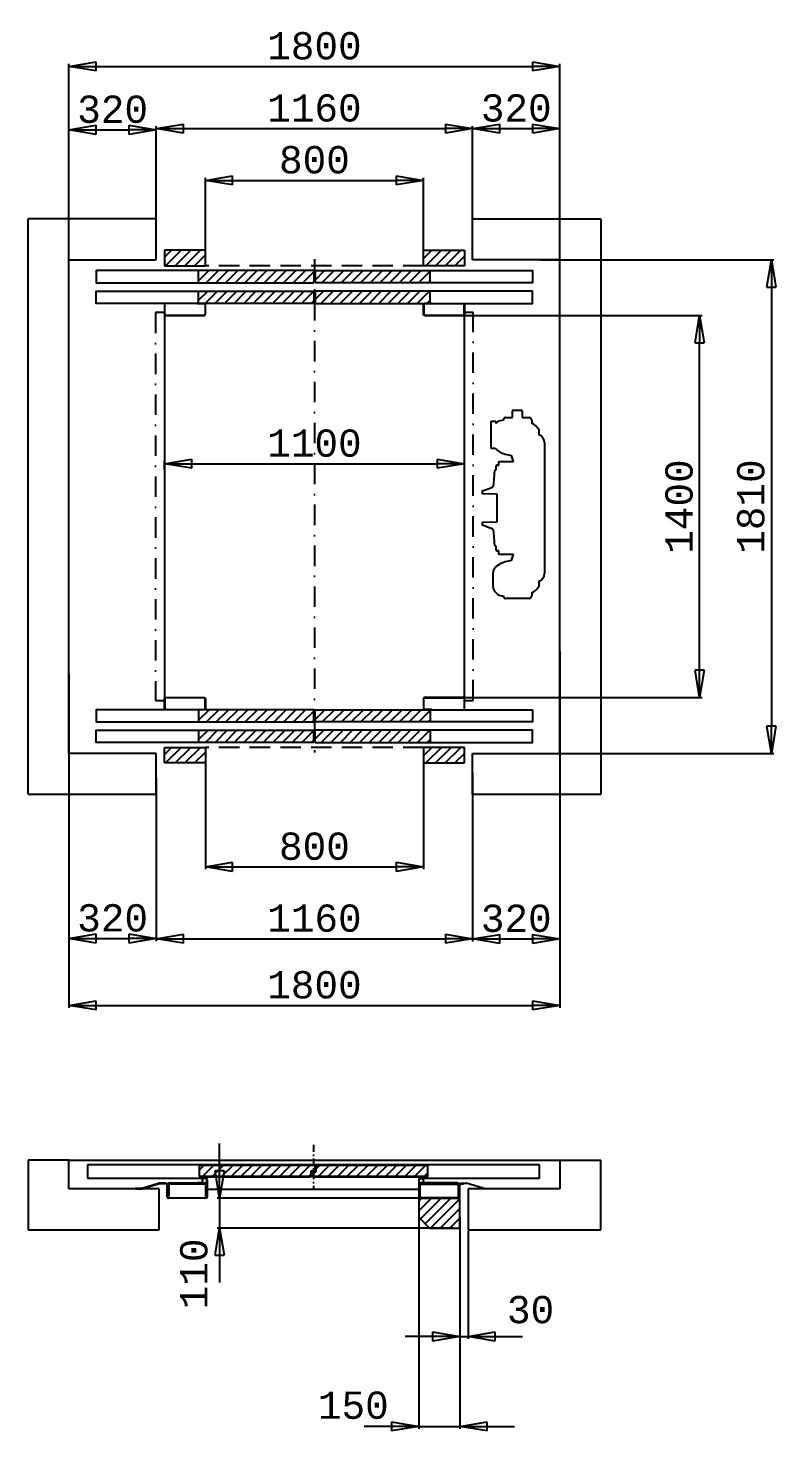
# Model space of a CAD drawing. Extents: x 29716 to 54257, y -8238 to 9896.
# Drawn here: x 46594 to 49336, y 4750 to 9894 of the extents above; entities that cross this region are included whole.
import ezdxf

# ---------------------------------------------------------------- set-up
doc = ezdxf.new("R2010")
doc.units = 0
doc.header["$LTSCALE"] = 50
doc.header["$MEASUREMENT"] = 0
doc.linetypes.add('DASHDOT', pattern=[1, 0.5, -0.25, 0, -0.25])
doc.linetypes.add('DASHED', pattern=[0.75, 0.5, -0.25])
doc.layers.get('0').update_dxf_attribs({"linetype": 'CONTINUOUS'})
doc.layers.get('Defpoints').update_dxf_attribs({"linetype": 'CONTINUOUS'})
for name, color, linetype in [('CONT_35', 250, 'CONTINUOUS'), ('CONT_70', 5, 'CONTINUOUS'), ('DASH_35', 30, 'DASHED'), ('DASHD_35', 40, 'DASHDOT'), ('DIM', 7, 'CONTINUOUS'), ('HATCH_35', 6, 'CONTINUOUS')]:
    doc.layers.add(name, color=color, linetype=linetype)
doc.styles.get("Standard").update_dxf_attribs({"font": 'monotxt'})
doc.dimstyles.get("Standard").update_dxf_attribs({"dimscale": 50, "dimtxt": 2, "dimasz": 2, "dimexe": 0.18, "dimexo": 0, "dimgap": 0.5, "dimtad": 1, "dimdec": 0, "dimrnd": 1, "dimzin": 0, "dimdsep": 46, "dimtxsty": 'Standard', "dimblk": 'CLOSED', "dimcen": 0.09, "dimadec": 0, "dimazin": 0, "dimtfac": 1, "dimtdec": 0, "dimtmove": 2, "dimatfit": 0, "dimldrblk": 'CLOSED', "dimfxl": 1, "dimtolj": 1, "dimtzin": 0, "dimarcsym": 0})
pattern_1 = [(45, (37669.61, -62242.62), (-17.6776695, 17.6776695), [])]
pattern_2 = [(45, (37669.61, -62252.62), (-17.6776695, 17.6776695), [])]

# ---------------------------------------------------------------- blocks, each defined once
blk = doc.blocks.new('_Closed')
at = {"color": 0, "linetype": 'Continuous', "lineweight": -2}
for p, q in [((-1, 0.167), (0, 0)), ((-1, 0.167), (-1, -0.167)), ((0, 0), (-1, -0.167)), ((0, 0), (-1, 0))]:
    blk.add_line(p, q, dxfattribs=at)
blk = doc.blocks.new('*D60')
at = {"layer": 'Defpoints', "color": 0, "transparency": 16777216}
for p in [(48044.2, 9335.9), (47244.2, 9058.9), (48044.2, 9057.6)]:
    blk.add_point(p, dxfattribs=at)
at = {"layer": 'DIM', "color": 0, "lineweight": -2, "transparency": 16777216}
for p, q in [((47244.2, 9058.9), (47244.2, 9344.9)), ((47344.2, 9335.9), (47944.2, 9335.9)), ((48044.2, 9057.6), (48044.2, 9344.9))]:
    blk.add_line(p, q, dxfattribs=at)
at = {"layer": 'DIM', "color": 0, "lineweight": -2, "transparency": 16777216, "xscale": 100, "yscale": 100, "zscale": 100, "rotation": 180}
blk.add_blockref('_Closed', (47244.2, 9335.9), dxfattribs=at)
at = {"layer": 'DIM', "color": 0, "lineweight": -2, "transparency": 16777216, "xscale": 100, "yscale": 100, "zscale": 100}
blk.add_blockref('_Closed', (48044.2, 9335.9), dxfattribs=at)
at = {"layer": 'DIM', "color": 0, "transparency": 16777216, "insert": (47644.2, 9410.9), "char_height": 100, "attachment_point": 5}
blk.add_mtext('\\A1;800', dxfattribs=at)
blk = doc.blocks.new('*D61')
at = {"layer": 'Defpoints', "color": 0, "transparency": 16777216}
for p in [(47244.2, 7221.9), (48044.2, 7221.9), (48044.2, 6818.6)]:
    blk.add_point(p, dxfattribs=at)
at = {"layer": 'DIM', "color": 0, "lineweight": -2, "transparency": 16777216}
for p, q in [((47244.2, 7221.9), (47244.2, 6809.6)), ((48044.2, 7221.9), (48044.2, 6809.6)), ((47344.2, 6818.6), (47944.2, 6818.6))]:
    blk.add_line(p, q, dxfattribs=at)
at = {"layer": 'DIM', "color": 0, "lineweight": -2, "transparency": 16777216, "xscale": 100, "yscale": 100, "zscale": 100, "rotation": 180}
blk.add_blockref('_Closed', (47244.2, 6818.6), dxfattribs=at)
at = {"layer": 'DIM', "color": 0, "lineweight": -2, "transparency": 16777216, "xscale": 100, "yscale": 100, "zscale": 100}
blk.add_blockref('_Closed', (48044.2, 6818.6), dxfattribs=at)
at = {"layer": 'DIM', "color": 0, "transparency": 16777216, "insert": (47644.2, 6893.6), "char_height": 100, "attachment_point": 5}
blk.add_mtext('\\A1;800', dxfattribs=at)
blk = doc.blocks.new('*D62')
at = {"layer": 'Defpoints', "color": 0, "transparency": 16777216}
for p in [(48026.9, 5552), (48177.2, 5534.4), (48177.2, 4766.7)]:
    blk.add_point(p, dxfattribs=at)
at = {"layer": 'DIM', "color": 0, "lineweight": -2, "transparency": 16777216}
for p, q in [((48026.9, 5552), (48026.9, 4757.7)), ((48177.2, 5534.4), (48177.2, 4757.7)), ((47926.9, 4766.7), (47826.9, 4766.7)), ((48026.9, 4766.7), (48177.2, 4766.7)), ((48277.2, 4766.7), (48377.2, 4766.7))]:
    blk.add_line(p, q, dxfattribs=at)
at = {"layer": 'DIM', "color": 0, "lineweight": -2, "transparency": 16777216, "xscale": 100, "yscale": 100, "zscale": 100}
blk.add_blockref('_Closed', (48026.9, 4766.7), dxfattribs=at)
at = {"layer": 'DIM', "color": 0, "lineweight": -2, "transparency": 16777216, "xscale": 100, "yscale": 100, "zscale": 100, "rotation": 180}
blk.add_blockref('_Closed', (48177.2, 4766.7), dxfattribs=at)
at = {"layer": 'DIM', "color": 0, "transparency": 16777216, "insert": (47786.8, 4843.7), "char_height": 100, "attachment_point": 5}
blk.add_mtext('\\A1;150', dxfattribs=at)
blk = doc.blocks.new('*D63')
at = {"layer": 'Defpoints', "color": 0, "transparency": 16777216}
for p in [(48544.2, 9753.8), (48544.2, 8730), (46744.2, 8632.7)]:
    blk.add_point(p, dxfattribs=at)
at = {"layer": 'DIM', "color": 0, "lineweight": -2, "transparency": 16777216}
for p, q in [((46744.2, 8632.7), (46744.2, 9762.8)), ((46844.2, 9753.8), (48444.2, 9753.8)), ((48544.2, 8730), (48544.2, 9762.8))]:
    blk.add_line(p, q, dxfattribs=at)
at = {"layer": 'DIM', "color": 0, "lineweight": -2, "transparency": 16777216, "xscale": 100, "yscale": 100, "zscale": 100, "rotation": 180}
blk.add_blockref('_Closed', (46744.2, 9753.8), dxfattribs=at)
at = {"layer": 'DIM', "color": 0, "lineweight": -2, "transparency": 16777216, "xscale": 100, "yscale": 100, "zscale": 100}
blk.add_blockref('_Closed', (48544.2, 9753.8), dxfattribs=at)
at = {"layer": 'DIM', "color": 0, "transparency": 16777216, "insert": (47644.2, 9828.8), "char_height": 100, "attachment_point": 5}
blk.add_mtext('\\A1;1800', dxfattribs=at)
blk = doc.blocks.new('*D64')
at = {"layer": 'Defpoints', "color": 0, "transparency": 16777216}
for p in [(48224.2, 9525.9), (47064.2, 9120.5), (48224.2, 9115.3)]:
    blk.add_point(p, dxfattribs=at)
at = {"layer": 'DIM', "color": 0, "lineweight": -2, "transparency": 16777216}
for p, q in [((47064.2, 9120.5), (47064.2, 9534.9)), ((47164.2, 9525.9), (48124.2, 9525.9)), ((48224.2, 9115.3), (48224.2, 9534.9))]:
    blk.add_line(p, q, dxfattribs=at)
at = {"layer": 'DIM', "color": 0, "lineweight": -2, "transparency": 16777216, "xscale": 100, "yscale": 100, "zscale": 100, "rotation": 180}
blk.add_blockref('_Closed', (47064.2, 9525.9), dxfattribs=at)
at = {"layer": 'DIM', "color": 0, "lineweight": -2, "transparency": 16777216, "xscale": 100, "yscale": 100, "zscale": 100}
blk.add_blockref('_Closed', (48224.2, 9525.9), dxfattribs=at)
at = {"layer": 'DIM', "color": 0, "transparency": 16777216, "insert": (47644.2, 9600.9), "char_height": 100, "attachment_point": 5}
blk.add_mtext('\\A1;1160', dxfattribs=at)
blk = doc.blocks.new('*D71')
at = {"layer": 'Defpoints', "color": 0, "transparency": 16777216}
for p in [(48102.1, 5603.7), (47296.5, 5494.2), (48152.3, 5494.2)]:
    blk.add_point(p, dxfattribs=at)
at = {"layer": 'DIM', "color": 0, "lineweight": -2, "transparency": 16777216}
for p, q in [((47296.5, 5703.7), (47296.5, 5803.7)), ((48102.1, 5603.7), (47287.5, 5603.7)), ((47296.5, 5603.7), (47296.5, 5494.2)), ((48152.3, 5494.2), (47287.5, 5494.2)), ((47296.5, 5394.2), (47296.5, 5294.2))]:
    blk.add_line(p, q, dxfattribs=at)
at = {"layer": 'DIM', "color": 0, "lineweight": -2, "transparency": 16777216, "xscale": 100, "yscale": 100, "zscale": 100}
for p, rotation in [((47296.5, 5603.7), 270), ((47296.5, 5494.2), 90)]:
    blk.add_blockref('_Closed', p, dxfattribs=dict(at, rotation=rotation))
at = {"layer": 'DIM', "color": 0, "transparency": 16777216, "insert": (47202.6, 5325.8), "char_height": 100, "attachment_point": 5, "rotation": 90}
blk.add_mtext('\\A1;110', dxfattribs=at)
blk = doc.blocks.new('*D65')
at = {"layer": 'Defpoints', "color": 0, "transparency": 16777216}
for p in [(48544.2, 7607.9), (46744.2, 7526.2), (48544.2, 6310.5)]:
    blk.add_point(p, dxfattribs=at)
at = {"layer": 'DIM', "color": 0, "lineweight": -2, "transparency": 16777216}
for p, q in [((48544.2, 7607.9), (48544.2, 6301.5)), ((46744.2, 7526.2), (46744.2, 6301.5)), ((46844.2, 6310.5), (48444.2, 6310.5))]:
    blk.add_line(p, q, dxfattribs=at)
at = {"layer": 'DIM', "color": 0, "lineweight": -2, "transparency": 16777216, "xscale": 100, "yscale": 100, "zscale": 100, "rotation": 180}
blk.add_blockref('_Closed', (46744.2, 6310.5), dxfattribs=at)
at = {"layer": 'DIM', "color": 0, "lineweight": -2, "transparency": 16777216, "xscale": 100, "yscale": 100, "zscale": 100}
blk.add_blockref('_Closed', (48544.2, 6310.5), dxfattribs=at)
at = {"layer": 'DIM', "color": 0, "transparency": 16777216, "insert": (47644.2, 6385.5), "char_height": 100, "attachment_point": 5}
blk.add_mtext('\\A1;1800', dxfattribs=at)
blk = doc.blocks.new('*D66')
at = {"layer": 'Defpoints', "color": 0, "transparency": 16777216}
for p in [(48224.2, 7162.9), (47064.2, 7111.1), (48224.2, 6554.8)]:
    blk.add_point(p, dxfattribs=at)
at = {"layer": 'DIM', "color": 0, "lineweight": -2, "transparency": 16777216}
for p, q in [((48224.2, 7162.9), (48224.2, 6545.8)), ((47064.2, 7111.1), (47064.2, 6545.8)), ((47164.2, 6554.8), (48124.2, 6554.8))]:
    blk.add_line(p, q, dxfattribs=at)
at = {"layer": 'DIM', "color": 0, "lineweight": -2, "transparency": 16777216, "xscale": 100, "yscale": 100, "zscale": 100, "rotation": 180}
blk.add_blockref('_Closed', (47064.2, 6554.8), dxfattribs=at)
at = {"layer": 'DIM', "color": 0, "lineweight": -2, "transparency": 16777216, "xscale": 100, "yscale": 100, "zscale": 100}
blk.add_blockref('_Closed', (48224.2, 6554.8), dxfattribs=at)
at = {"layer": 'DIM', "color": 0, "transparency": 16777216, "insert": (47644.2, 6629.8), "char_height": 100, "attachment_point": 5}
blk.add_mtext('\\A1;1160', dxfattribs=at)
blk = doc.blocks.new('*D67')
at = {"layer": 'Defpoints', "color": 0, "transparency": 16777216}
for p in [(48194.2, 8296.7), (48194.2, 8294.1), (47094.2, 8274.7)]:
    blk.add_point(p, dxfattribs=at)
at = {"layer": 'DIM', "color": 0, "lineweight": -2, "transparency": 16777216}
for p, q in [((47094.2, 8274.7), (47094.2, 8305.7)), ((47194.2, 8296.7), (48094.2, 8296.7)), ((48194.2, 8294.1), (48194.2, 8305.7))]:
    blk.add_line(p, q, dxfattribs=at)
at = {"layer": 'DIM', "color": 0, "lineweight": -2, "transparency": 16777216, "xscale": 100, "yscale": 100, "zscale": 100, "rotation": 180}
blk.add_blockref('_Closed', (47094.2, 8296.7), dxfattribs=at)
at = {"layer": 'DIM', "color": 0, "lineweight": -2, "transparency": 16777216, "xscale": 100, "yscale": 100, "zscale": 100}
blk.add_blockref('_Closed', (48194.2, 8296.7), dxfattribs=at)
at = {"layer": 'DIM', "color": 0, "transparency": 16777216, "insert": (47644.2, 8371.7), "char_height": 100, "attachment_point": 5}
blk.add_mtext('\\A1;1100', dxfattribs=at)
blk = doc.blocks.new('*D68')
at = {"layer": 'Defpoints', "color": 0, "transparency": 16777216}
for p in [(47064.2, 9521.1), (47064.2, 9138.6), (46744.2, 8978.7)]:
    blk.add_point(p, dxfattribs=at)
at = {"layer": 'DIM', "color": 0, "lineweight": -2, "transparency": 16777216}
for p, q in [((46744.2, 8978.7), (46744.2, 9530.1)), ((46844.2, 9521.1), (46964.2, 9521.1)), ((47064.2, 9138.6), (47064.2, 9530.1))]:
    blk.add_line(p, q, dxfattribs=at)
at = {"layer": 'DIM', "color": 0, "lineweight": -2, "transparency": 16777216, "xscale": 100, "yscale": 100, "zscale": 100, "rotation": 180}
blk.add_blockref('_Closed', (46744.2, 9521.1), dxfattribs=at)
at = {"layer": 'DIM', "color": 0, "lineweight": -2, "transparency": 16777216, "xscale": 100, "yscale": 100, "zscale": 100}
blk.add_blockref('_Closed', (47064.2, 9521.1), dxfattribs=at)
at = {"layer": 'DIM', "color": 0, "transparency": 16777216, "insert": (46904.2, 9596.1), "char_height": 100, "attachment_point": 5}
blk.add_mtext('\\A1;320', dxfattribs=at)
blk = doc.blocks.new('*D69')
at = {"layer": 'Defpoints', "color": 0, "transparency": 16777216}
for p in [(46744.2, 7357.9), (47064.2, 7144.8), (47064.2, 6555.8)]:
    blk.add_point(p, dxfattribs=at)
at = {"layer": 'DIM', "color": 0, "lineweight": -2, "transparency": 16777216}
for p, q in [((46744.2, 7357.9), (46744.2, 6546.8)), ((47064.2, 7144.8), (47064.2, 6546.8)), ((46844.2, 6555.8), (46964.2, 6555.8))]:
    blk.add_line(p, q, dxfattribs=at)
at = {"layer": 'DIM', "color": 0, "lineweight": -2, "transparency": 16777216, "xscale": 100, "yscale": 100, "zscale": 100, "rotation": 180}
blk.add_blockref('_Closed', (46744.2, 6555.8), dxfattribs=at)
at = {"layer": 'DIM', "color": 0, "lineweight": -2, "transparency": 16777216, "xscale": 100, "yscale": 100, "zscale": 100}
blk.add_blockref('_Closed', (47064.2, 6555.8), dxfattribs=at)
at = {"layer": 'DIM', "color": 0, "transparency": 16777216, "insert": (46904.2, 6630.8), "char_height": 100, "attachment_point": 5}
blk.add_mtext('\\A1;320', dxfattribs=at)
blk = doc.blocks.new('*D70')
at = {"layer": 'Defpoints', "color": 0, "transparency": 16777216}
for p in [(48177.2, 5534.8), (48207.4, 5482), (48207.4, 5096.4)]:
    blk.add_point(p, dxfattribs=at)
at = {"layer": 'DIM', "color": 0, "lineweight": -2, "transparency": 16777216}
for p, q in [((48177.2, 5534.8), (48177.2, 5087.4)), ((48207.4, 5482), (48207.4, 5087.4)), ((48077.2, 5096.4), (47977.2, 5096.4)), ((48177.2, 5096.4), (48207.4, 5096.4)), ((48307.4, 5096.4), (48407.4, 5096.4))]:
    blk.add_line(p, q, dxfattribs=at)
at = {"layer": 'DIM', "color": 0, "lineweight": -2, "transparency": 16777216, "xscale": 100, "yscale": 100, "zscale": 100}
blk.add_blockref('_Closed', (48177.2, 5096.4), dxfattribs=at)
at = {"layer": 'DIM', "color": 0, "lineweight": -2, "transparency": 16777216, "xscale": 100, "yscale": 100, "zscale": 100, "rotation": 180}
blk.add_blockref('_Closed', (48207.4, 5096.4), dxfattribs=at)
at = {"layer": 'DIM', "color": 0, "transparency": 16777216, "insert": (48436.7, 5194.3), "char_height": 100, "attachment_point": 5}
blk.add_mtext('\\A1;30', dxfattribs=at)
blk = doc.blocks.new('*D56')
at = {"layer": 'Defpoints', "color": 0, "transparency": 16777216}
for p in [(48470.8, 9044.8), (48487.7, 7234.8), (49319.8, 7234.8)]:
    blk.add_point(p, dxfattribs=at)
at = {"layer": 'DIM', "color": 0, "lineweight": -2, "transparency": 16777216}
for p, q in [((48470.8, 9044.8), (49328.8, 9044.8)), ((49319.8, 8944.8), (49319.8, 7334.8)), ((48487.7, 7234.8), (49328.8, 7234.8))]:
    blk.add_line(p, q, dxfattribs=at)
at = {"layer": 'DIM', "color": 0, "lineweight": -2, "transparency": 16777216, "xscale": 100, "yscale": 100, "zscale": 100}
for p, rotation in [((49319.8, 9044.8), 90), ((49319.8, 7234.8), 270)]:
    blk.add_blockref('_Closed', p, dxfattribs=dict(at, rotation=rotation))
at = {"layer": 'DIM', "color": 0, "transparency": 16777216, "insert": (49244.8, 8139.8), "char_height": 100, "attachment_point": 5, "rotation": 90}
blk.add_mtext('\\A1;1810', dxfattribs=at)
blk = doc.blocks.new('*D57')
at = {"layer": 'Defpoints', "color": 0, "transparency": 16777216}
for p in [(48120.8, 8839.8), (49056.7, 8839.8), (48113.1, 7439.8)]:
    blk.add_point(p, dxfattribs=at)
at = {"layer": 'DIM', "color": 0, "lineweight": -2, "transparency": 16777216}
for p, q in [((48120.8, 8839.8), (49065.7, 8839.8)), ((49056.7, 7539.8), (49056.7, 8739.8)), ((48113.1, 7439.8), (49065.7, 7439.8))]:
    blk.add_line(p, q, dxfattribs=at)
at = {"layer": 'DIM', "color": 0, "lineweight": -2, "transparency": 16777216, "xscale": 100, "yscale": 100, "zscale": 100}
for p, rotation in [((49056.7, 8839.8), 90), ((49056.7, 7439.8), 270)]:
    blk.add_blockref('_Closed', p, dxfattribs=dict(at, rotation=rotation))
at = {"layer": 'DIM', "color": 0, "transparency": 16777216, "insert": (48981.7, 8139.8), "char_height": 100, "attachment_point": 5, "rotation": 90}
blk.add_mtext('\\A1;1400', dxfattribs=at)
blk = doc.blocks.new('*D58')
at = {"layer": 'Defpoints', "color": 0, "transparency": 16777216}
for p in [(48544.2, 7387.8), (48224.2, 7153.9), (48544.2, 6554.3)]:
    blk.add_point(p, dxfattribs=at)
at = {"layer": 'DIM', "color": 0, "lineweight": -2, "transparency": 16777216}
for p, q in [((48544.2, 7387.8), (48544.2, 6545.3)), ((48224.2, 7153.9), (48224.2, 6545.3)), ((48324.2, 6554.3), (48444.2, 6554.3))]:
    blk.add_line(p, q, dxfattribs=at)
at = {"layer": 'DIM', "color": 0, "lineweight": -2, "transparency": 16777216, "xscale": 100, "yscale": 100, "zscale": 100, "rotation": 180}
blk.add_blockref('_Closed', (48224.2, 6554.3), dxfattribs=at)
at = {"layer": 'DIM', "color": 0, "lineweight": -2, "transparency": 16777216, "xscale": 100, "yscale": 100, "zscale": 100}
blk.add_blockref('_Closed', (48544.2, 6554.3), dxfattribs=at)
at = {"layer": 'DIM', "color": 0, "transparency": 16777216, "insert": (48384.2, 6629.3), "char_height": 100, "attachment_point": 5}
blk.add_mtext('\\A1;320', dxfattribs=at)
blk = doc.blocks.new('*D59')
at = {"layer": 'Defpoints', "color": 0, "transparency": 16777216}
for p in [(48544.2, 9525.9), (48224.2, 9095.8), (48544.2, 8956.6)]:
    blk.add_point(p, dxfattribs=at)
at = {"layer": 'DIM', "color": 0, "lineweight": -2, "transparency": 16777216}
for p, q in [((48224.2, 9095.8), (48224.2, 9534.9)), ((48324.2, 9525.9), (48444.2, 9525.9)), ((48544.2, 8956.6), (48544.2, 9534.9))]:
    blk.add_line(p, q, dxfattribs=at)
at = {"layer": 'DIM', "color": 0, "lineweight": -2, "transparency": 16777216, "xscale": 100, "yscale": 100, "zscale": 100, "rotation": 180}
blk.add_blockref('_Closed', (48224.2, 9525.9), dxfattribs=at)
at = {"layer": 'DIM', "color": 0, "lineweight": -2, "transparency": 16777216, "xscale": 100, "yscale": 100, "zscale": 100}
blk.add_blockref('_Closed', (48544.2, 9525.9), dxfattribs=at)
at = {"layer": 'DIM', "color": 0, "transparency": 16777216, "insert": (48384.2, 9600.9), "char_height": 100, "attachment_point": 5}
blk.add_mtext('\\A1;320', dxfattribs=at)

msp = doc.modelspace()

# ---------------------------------------------------------------- hatches: boundary and pattern name
at = {"layer": 'HATCH_35'}
h = msp.add_hatch(dxfattribs=at)
h.set_pattern_fill('ANSI31', color=256, scale=200, style=0)
h.set_pattern_definition(pattern_1)
h.paths.add_polyline_path([(47244.2, 9022.8), (47244.2, 9079.8), (47094.2, 9079.8), (47094.2, 9022.8)])
h = msp.add_hatch(dxfattribs=at)
h.set_pattern_fill('ANSI31', color=256, scale=200, style=0)
h.set_pattern_definition(pattern_1)
h.paths.add_polyline_path([(48044.2, 9079.8), (48044.2, 9022.8), (48194.2, 9022.8), (48194.2, 9079.8)])
h = msp.add_hatch(dxfattribs=at)
h.set_pattern_fill('ANSI31', color=256, scale=200, style=0)
h.set_pattern_definition(pattern_1)
h.paths.add_polyline_path([(48068.7, 9004.8), (47646.7, 9004.8), (47646.7, 8959.8), (48068.7, 8959.8)])
h.paths.add_polyline_path([(47641.7, 9004.8), (47219.7, 9004.8), (47219.7, 8959.8), (47641.7, 8959.8)])
h.paths.add_polyline_path([(47641.7, 8929.8), (47219.7, 8929.8), (47219.7, 8884.8), (47239.2, 8884.8), (47641.7, 8884.8)])
h.paths.add_polyline_path([(48068.7, 8929.8), (47646.7, 8929.8), (47646.7, 8884.8), (48068.7, 8884.8)])
h = msp.add_hatch(dxfattribs=at)
h.set_pattern_fill('ANSI31', color=256, scale=200, style=0)
h.set_pattern_definition([(45, (37669.61, -62262.62), (-17.6776695, 17.6776695), [])])
h.paths.add_polyline_path([(47244.2, 7256.8), (47094.2, 7256.8), (47094.2, 7199.8), (47244.2, 7199.8)])
h.paths.add_polyline_path([(48194.2, 7256.8), (48044.2, 7256.8), (48044.2, 7199.8), (48194.2, 7199.8)])
h.paths.add_polyline_path([(48068.7, 7319.8), (47646.7, 7319.8), (47646.7, 7274.8), (48068.7, 7274.8)])
h.paths.add_polyline_path([(48068.7, 7394.8), (47646.7, 7394.8), (47646.7, 7349.8), (48068.7, 7349.8)])
h.paths.add_polyline_path([(47641.7, 7394.8), (47219.7, 7394.8), (47219.7, 7349.8), (47641.7, 7349.8)])
h.paths.add_polyline_path([(47641.7, 7319.8), (47219.7, 7319.8), (47219.7, 7274.8), (47641.7, 7274.8)])
h = msp.add_hatch(dxfattribs=at)
h.set_pattern_fill('ANSI31', color=256, scale=200, style=0)
h.set_pattern_definition(pattern_2)
edge = h.paths.add_edge_path()
edge.add_arc((47226.4, 5720.7), 3.9, 90, 180)
edge.add_line((47222.5, 5720.7), (47222.5, 5686.6))
edge.add_arc((47226.4, 5686.6), 3.9, 180, 270)
edge.add_line((47226.4, 5682.7), (47627.2, 5682.7))
edge.add_arc((47627.2, 5686.6), 3.9, 270, 360)
edge.add_line((47631.1, 5686.6), (47631.1, 5699.3))
edge.add_arc((47636, 5699.3), 4.88, 90, 180, ccw=False)
edge.add_line((47636, 5704.2), (47641.8, 5704.2))
edge.add_arc((47641.8, 5708.1), 3.9, 270, 360)
edge.add_line((47645.7, 5708.1), (47645.7, 5720.7))
edge.add_arc((47641.8, 5720.7), 3.9, 0, 90)
edge.add_line((47641.8, 5724.6), (47226.4, 5724.6))
h = msp.add_hatch(dxfattribs=at)
h.set_pattern_fill('ANSI31', color=256, scale=200, style=0)
h.set_pattern_definition(pattern_2)
edge = h.paths.add_edge_path()
edge.add_arc((47645.3, 5703.6), 5.27, 270, 360)
edge.add_line((47650.6, 5703.6), (47650.6, 5720.7))
edge.add_arc((47654.5, 5720.7), 3.9, 90, 180, ccw=False)
edge.add_line((47654.5, 5724.6), (48055.3, 5724.6))
edge.add_arc((48055.3, 5720.7), 3.9, 0, 90, ccw=False)
edge.add_line((48059.2, 5720.7), (48059.2, 5686.6))
edge.add_arc((48055.3, 5686.6), 3.9, -90, 0, ccw=False)
edge.add_line((48055.3, 5682.7), (47639.9, 5682.7))
edge.add_arc((47639.9, 5686.6), 3.9, 180, 270, ccw=False)
edge.add_line((47636, 5686.6), (47636, 5694.4))
edge.add_arc((47639.9, 5694.4), 3.9, 90, 180, ccw=False)
edge.add_line((47639.9, 5698.3), (47645.3, 5698.3))
h = msp.add_hatch(dxfattribs=at)
h.set_pattern_fill('ANSI31', color=256, scale=200, style=0)
h.set_pattern_definition(pattern_2)
edge = h.paths.add_edge_path()
edge.add_arc((48030.8, 5599.8), 3.9, 90, 180)
edge.add_line((48026.9, 5599.8), (48026.9, 5534.8))
edge.add_line((48030.8, 5603.7), (48173.3, 5603.7))
edge.add_arc((48030.8, 5534.8), 3.9, 180, 225)
edge.add_line((48028, 5532.1), (48064.8, 5495.4))
edge.add_line((48067.5, 5494.2), (48173.3, 5494.2))
edge.add_arc((48173.3, 5498.1), 3.9, 270, 360)
edge.add_line((48177.2, 5498.1), (48177.2, 5599.8))
edge.add_arc((48173.3, 5599.8), 3.9, 0, 90)
h.paths.add_polyline_path([(47277.6, 5167.5), (47277.6, 5484.2), (47127.6, 5484.2), (47127.6, 5167.5)], flags=9)

# ---------------------------------------------------------------- linework, layer by layer
at = {"layer": 'CONT_35', "ltscale": 3}
for p, q in [((47244.2, 9079.8), (47094.2, 9079.8)), ((47094.2, 9079.8), (47094.2, 9022.8)), ((47244.2, 9022.8), (47244.2, 9079.8)), ((48044.2, 9079.8), (48194.2, 9079.8)), ((48044.2, 9022.8), (48044.2, 9079.8)), ((48194.2, 9079.8), (48194.2, 9022.8)), ((47094.2, 9022.8), (47244.2, 9022.8)), ((47219.7, 8959.8), (47219.7, 9004.8)), ((47641.7, 9004.8), (47641.7, 8959.8)), ((47646.7, 9004.8), (47646.7, 8959.8)), ((48194.2, 9022.8), (48044.2, 9022.8)), ((48068.7, 8959.8), (48068.7, 9004.8)), ((47219.7, 8884.8), (47219.7, 8929.8)), ((47641.7, 8929.8), (47641.7, 8884.8)), ((47646.7, 8929.8), (47646.7, 8884.8)), ((48068.7, 8884.8), (48068.7, 8929.8)), ((47094.2, 8839.8), (47094.2, 7439.8)), ((48194.2, 7439.8), (48194.2, 8839.8)), ((48369.9, 8466.2), (48369.9, 8489.7)), ((48372.9, 8492.7), (48402.7, 8492.7)), ((48405.7, 8489.7), (48405.7, 8466.2)), ((48292.2, 8353.1), (48292.2, 8452.6)), ((48292.2, 8452.6), (48309.7, 8452.6)), ((48309.7, 8452.6), (48309.7, 8444.9)), ((48315.8, 8450.2), (48315.9, 8450.2)), ((48336.4, 8456.6), (48336.5, 8456.6)), ((48344.7, 8466.2), (48369.9, 8466.2)), ((48405.7, 8466.2), (48432.4, 8466.2)), ((48432.4, 8466.2), (48432.4, 8466.2)), ((48440.8, 8456.6), (48440.8, 8445.6)), ((48464.7, 8424.9), (48466.5, 8424.4)), ((48466.5, 8424.4), (48466.5, 8402.7)), ((48306.9, 8353.1), (48292.2, 8353.1)), ((48488.2, 8374.2), (48488.2, 7894.6)), ((48310.7, 8274.3), (48310.7, 8289)), ((48313.7, 8292), (48320.7, 8292)), ((48320.7, 8304.4), (48373.9, 8304.4)), ((48320.7, 8292), (48320.7, 8304.4)), ((48373.9, 8304.4), (48366.9, 8327.4)), ((48301.6, 8223.1), (48304.2, 8257.4)), ((48304.2, 8257.4), (48304.2, 8266.4)), ((48260.7, 8198.4), (48263.6, 8198.5)), ((48260.7, 8186.4), (48260.7, 8198.4)), ((48314.2, 8184.9), (48260.7, 8186.4)), ((48263.6, 8198.5), (48291.6, 8208.9)), ((48314.2, 8083.9), (48314.2, 8184.9)), ((48260.7, 8082.4), (48314.2, 8083.9)), ((48260.7, 8070.4), (48260.7, 8082.4)), ((48263.6, 8070.3), (48260.7, 8070.4)), ((48291.6, 8059.9), (48263.6, 8070.3)), ((48304.2, 8011.4), (48301.6, 8045.7)), ((48304.2, 8002.4), (48304.2, 8011.4)), ((48310.7, 7979.8), (48310.7, 7994.5)), ((48320.7, 7976.8), (48313.7, 7976.8)), ((48320.7, 7964.4), (48320.7, 7976.8)), ((48373.9, 7964.4), (48320.7, 7964.4)), ((48366.9, 7941.4), (48373.9, 7964.4)), ((48299.2, 7845.1), (48299.2, 7897.4)), ((48440.8, 7823.2), (48440.8, 7812.2)), ((48466.5, 7844.4), (48464.7, 7843.9)), ((48466.5, 7866.1), (48466.5, 7844.4)), ((48432.4, 7802.6), (48344.7, 7802.6)), ((47219.7, 7394.8), (47219.7, 7349.8)), ((47641.7, 7349.8), (47641.7, 7394.8)), ((47646.7, 7349.8), (47646.7, 7394.8)), ((48068.7, 7394.8), (48068.7, 7349.8)), ((47219.7, 7319.8), (47219.7, 7274.8)), ((47641.7, 7274.8), (47641.7, 7319.8)), ((47646.7, 7274.8), (47646.7, 7319.8)), ((48068.7, 7319.8), (48068.7, 7274.8)), ((47094.2, 7256.8), (47244.2, 7256.8)), ((47094.2, 7199.8), (47094.2, 7256.8)), ((47244.2, 7256.8), (47244.2, 7199.8)), ((48194.2, 7256.8), (48044.2, 7256.8)), ((48044.2, 7256.8), (48044.2, 7199.8)), ((48194.2, 7199.8), (48194.2, 7256.8)), ((47244.2, 7199.8), (47094.2, 7199.8)), ((48044.2, 7199.8), (48194.2, 7199.8))]:
    msp.add_line(p, q, dxfattribs=at)
at = {"layer": 'CONT_35'}
for p, q in [((46744.2, 5743.2), (48544.2, 5743.2)), ((48469.7, 5725.6), (46812, 5725.6)), ((46812, 5725.6), (46812, 5676.9)), ((47221.6, 5720.7), (47221.6, 5686.6)), ((47222.5, 5686.6), (47222.5, 5720.7)), ((47641.8, 5725.6), (47226.4, 5725.6)), ((47226.4, 5724.6), (47641.8, 5724.6)), ((47645.7, 5720.7), (47645.7, 5708.1)), ((47646.7, 5708.1), (47646.7, 5720.7)), ((47649.6, 5720.7), (47649.6, 5703.6)), ((47650.6, 5703.6), (47650.6, 5720.7)), ((48055.3, 5725.6), (47654.5, 5725.6)), ((47654.5, 5724.6), (48055.3, 5724.6)), ((48059.2, 5720.7), (48059.2, 5686.6)), ((48060.1, 5686.6), (48060.1, 5720.7)), ((48469.7, 5676.9), (48469.7, 5725.6)), ((46812, 5676.9), (47245.9, 5676.9)), ((47114.3, 5659.3), (47242, 5659.3)), ((47214.7, 5660.3), (47229.4, 5660.3)), ((47214.7, 5659.3), (47214.7, 5660.3)), ((47229.4, 5659.3), (47214.7, 5659.3)), ((47627.2, 5682.7), (47226.4, 5682.7)), ((47226.4, 5681.7), (47627.2, 5681.7)), ((47233.3, 5664.2), (47233.3, 5672)), ((47234.2, 5672), (47234.2, 5664.2)), ((47238.1, 5676.9), (47245.9, 5676.9)), ((47245.9, 5675.9), (47238.1, 5675.9)), ((47249.8, 5608.6), (47249.8, 5672)), ((47250.8, 5672), (47250.8, 5608.6)), ((47631.1, 5699.3), (47631.1, 5686.6)), ((47632.1, 5686.6), (47632.1, 5699.3)), ((47635, 5694.4), (47635, 5686.6)), ((47641.8, 5704.2), (47636, 5704.2)), ((47636, 5703.2), (47641.8, 5703.2)), ((47636, 5686.6), (47636, 5694.4)), ((47645.3, 5699.3), (47639.9, 5699.3)), ((47639.9, 5698.3), (47645.3, 5698.3)), ((48055.3, 5682.7), (47639.9, 5682.7)), ((47639.9, 5681.7), (48055.3, 5681.7)), ((48026.9, 5672), (48026.9, 5608.6)), ((48027.9, 5608.6), (48027.9, 5672)), ((48031.8, 5676.9), (48469.7, 5676.9)), ((48039.6, 5676.9), (48031.8, 5676.9)), ((48031.8, 5675.9), (48039.6, 5675.9)), ((48167.4, 5659.3), (48035.7, 5659.3)), ((48043.5, 5672), (48043.5, 5664.2)), ((48044.4, 5664.2), (48044.4, 5672)), ((48063, 5660.3), (48048.3, 5660.3)), ((48048.3, 5659.3), (48063, 5659.3)), ((48063, 5659.3), (48063, 5660.3)), ((47011.8, 5639.3), (46987.4, 5639.3)), ((46987.4, 5637.9), (46987.4, 5639.3)), ((46987.4, 5637.9), (47011.8, 5637.9)), ((47076.3, 5658.8), (47011.8, 5639.3)), ((47011.8, 5637.9), (47076.3, 5657.4)), ((47100.7, 5658.8), (47076.3, 5658.8)), ((47076.3, 5657.4), (47100.7, 5657.4)), ((47090.9, 5656.4), (47090.9, 5657.4)), ((47090.9, 5657.4), (47100.7, 5657.4)), ((47100.7, 5656.4), (47090.9, 5656.4)), ((47100.7, 5657.4), (47100.7, 5658.8)), ((47104.6, 5608.6), (47104.6, 5652.5)), ((47105.5, 5652.5), (47105.5, 5608.6)), ((47106.5, 5609.6), (47106.5, 5651.5)), ((47110.4, 5609.6), (47106.5, 5609.6)), ((47110.4, 5651.5), (47110.4, 5609.6)), ((47242, 5655.4), (47114.3, 5655.4)), ((47245.9, 5609.6), (47245.9, 5651.5)), ((47249.8, 5609.6), (47245.9, 5609.6)), ((47249.8, 5651.5), (47249.8, 5609.6)), ((48026.9, 5635.4), (47250.8, 5635.4)), ((48027.9, 5651.5), (48027.9, 5609.6)), ((48027.9, 5609.6), (48031.8, 5609.6)), ((48031.8, 5609.6), (48031.8, 5651.5)), ((48035.7, 5655.4), (48167.4, 5655.4)), ((48171.3, 5651.5), (48171.3, 5609.6)), ((48171.3, 5609.6), (48175.2, 5609.6)), ((48175.2, 5609.6), (48175.2, 5651.5)), ((48176.2, 5652.5), (48176.2, 5608.6)), ((48177.2, 5608.6), (48177.2, 5652.5)), ((48181.1, 5657.4), (48181.1, 5658.8)), ((48181.1, 5658.8), (48205.4, 5658.8)), ((48190.8, 5657.4), (48181.1, 5657.4)), ((48205.4, 5657.4), (48181.1, 5657.4)), ((48181.1, 5656.4), (48190.8, 5656.4)), ((48190.8, 5656.4), (48190.8, 5657.4)), ((48205.4, 5658.8), (48269.9, 5639.3)), ((48269.9, 5637.9), (48205.4, 5657.4)), ((48269.9, 5639.3), (48294.3, 5639.3)), ((48294.3, 5637.9), (48269.9, 5637.9)), ((48294.3, 5637.9), (48294.3, 5639.3)), ((47109.4, 5604.7), (47245.9, 5604.7)), ((47245.9, 5603.7), (47109.4, 5603.7)), ((48026.9, 5599.8), (48026.9, 5534.8)), ((48030.8, 5603.7), (48173.3, 5603.7)), ((48172.3, 5604.7), (48031.8, 5604.7)), ((48031.8, 5603.7), (48173.3, 5603.7)), ((48177.2, 5498.1), (48177.2, 5599.8)), ((48028, 5532.1), (48064.8, 5495.4)), ((48067.5, 5494.2), (48173.3, 5494.2))]:
    msp.add_line(p, q, dxfattribs=at)
at = {"layer": 'CONT_35', "ltscale": 3}
for points in [[(47641.7, 9004.8), (47219.7, 9004.8), (46844.2, 9004.8), (46844.2, 8959.8), (47219.7, 8959.8), (47641.7, 8959.8)], [(47646.7, 9004.8), (48444.2, 9004.8), (48444.2, 8959.8), (47646.7, 8959.8)], [(47646.7, 9004.8), (48444.2, 9004.8), (48444.2, 8959.8), (47646.7, 8959.8)], [(47646.7, 9004.8), (48068.7, 9004.8), (48444.2, 9004.8), (48444.2, 8959.8), (48068.7, 8959.8), (47646.7, 8959.8)], [(47641.7, 8884.8), (47219.7, 8884.8), (46844.2, 8884.8), (46844.2, 8929.8), (47219.7, 8929.8), (47641.7, 8929.8)], [(47646.7, 8884.8), (48444.2, 8884.8), (48444.2, 8929.8), (47646.7, 8929.8)], [(47646.7, 8884.8), (48444.2, 8884.8), (48444.2, 8929.8), (47646.7, 8929.8)], [(47646.7, 8884.8), (48068.7, 8884.8), (48444.2, 8884.8), (48444.2, 8929.8), (48068.7, 8929.8), (47646.7, 8929.8)], [(47641.7, 7394.8), (47219.7, 7394.8), (46844.2, 7394.8), (46844.2, 7349.8), (47219.7, 7349.8), (47641.7, 7349.8)], [(47646.7, 7394.8), (48068.7, 7394.8), (48444.2, 7394.8), (48444.2, 7349.8), (48068.7, 7349.8), (47646.7, 7349.8)], [(47641.7, 7274.8), (47219.7, 7274.8), (46844.2, 7274.8), (46844.2, 7319.8), (47219.7, 7319.8), (47641.7, 7319.8)], [(47646.7, 7274.8), (48068.7, 7274.8), (48444.2, 7274.8), (48444.2, 7319.8), (48068.7, 7319.8), (47646.7, 7319.8)]]:
    msp.add_lwpolyline(points, dxfattribs=at)
for points in [[(47094.2, 8879.8), (47094.2, 8844.8, 0.414214), (47099.2, 8839.8), (47239.2, 8839.8, 0.414214), (47244.2, 8844.8), (47244.2, 8879.8, 0.414214), (47239.2, 8884.8), (47214.2, 8884.8), (47214.2, 8883.8), (47239.2, 8883.8, -0.414214), (47243.2, 8879.8), (47243.2, 8844.8, -0.414214), (47239.2, 8840.8), (47099.2, 8840.8, -0.414214), (47095.2, 8844.8), (47095.2, 8879.8)], [(48194.2, 8879.8), (48194.2, 8844.8, -0.414214), (48189.2, 8839.8), (48049.2, 8839.8, -0.414214), (48044.2, 8844.8), (48044.2, 8879.8, -0.414214), (48049.2, 8884.8), (48074.2, 8884.8), (48074.2, 8883.8), (48049.2, 8883.8, 0.414214), (48045.2, 8879.8), (48045.2, 8844.8, 0.414214), (48049.2, 8840.8), (48189.2, 8840.8, 0.414214), (48193.2, 8844.8), (48193.2, 8879.8)], [(47094.2, 7399.8), (47094.2, 7434.8, -0.414214), (47099.2, 7439.8), (47239.2, 7439.8, -0.414214), (47244.2, 7434.8), (47244.2, 7399.8, -0.414214), (47239.2, 7394.8), (47214.2, 7394.8), (47214.2, 7395.8), (47239.2, 7395.8, 0.414214), (47243.2, 7399.8), (47243.2, 7434.8, 0.414214), (47239.2, 7438.8), (47099.2, 7438.8, 0.414214), (47095.2, 7434.8), (47095.2, 7399.8)], [(48194.2, 7399.8), (48194.2, 7434.8, 0.414214), (48189.2, 7439.8), (48049.2, 7439.8, 0.414214), (48044.2, 7434.8), (48044.2, 7399.8, 0.414214), (48049.2, 7394.8), (48074.2, 7394.8), (48074.2, 7395.8), (48049.2, 7395.8, -0.414214), (48045.2, 7399.8), (48045.2, 7434.8, -0.414214), (48049.2, 7438.8), (48189.2, 7438.8, -0.414214), (48193.2, 7434.8), (48193.2, 7399.8)]]:
    msp.add_lwpolyline(points, format="xyb", close=True, dxfattribs=at)
for centre, radius, start, end in [((48372.9, 8489.7), 3, 90, 180), ((48402.7, 8489.7), 3, 0, 90), ((48348.7, 8405.9), 55.1, 126.6176, 135.0158), ((48339.4, 8410.9), 45.8, 93.7195, 120.9226), ((48346.1, 8456.6), 9.69, 98.41, 179.961), ((48431.1, 8456.6), 9.69, 0, 82.2138), ((48420, 8397.4), 52.5, 31.5725, 66.646), ((48458.7, 8374.2), 29.5, 0, 74.6154), ((48348.7, 8389.1), 55.1, 220.6842, 240.6322), ((48379.4, 8450.6), 123.8, 242.2251, 264.234), ((48313.7, 8289), 3, 90, 180), ((48312.2, 8266.4), 8, 100.8069, 180), ((48284.7, 8224.4), 17, 293.9822, 355.7487), ((48284.7, 8044.4), 17, 4.2513, 66.0178), ((48312.2, 8002.4), 8, 180, 259.1931), ((48313.7, 7979.8), 3, 180, 270), ((48348.7, 7879.7), 55.1, 119.3678, 148.4367), ((48379.4, 7818.2), 123.8, 95.766, 117.7749), ((48327, 7897), 27.7, 155.3135, 179.0898), ((48458.7, 7894.6), 29.5, 285.3846, 0), ((48327, 7845.6), 27.7, 180.9102, 204.6865), ((48348.7, 7862.9), 55.1, 211.5633, 233.3824), ((48420, 7871.3), 52.5, 293.354, 328.4275), ((48339.4, 7857.9), 45.8, 239.0774, 266.3482), ((48346.1, 7812.2), 9.69, 179.961, 261.59), ((48431.1, 7812.2), 9.69, 277.7862, 0)]:
    msp.add_arc(centre, radius, start, end, dxfattribs=at)
at = {"layer": 'CONT_35'}
for centre, radius, start, end in [((47226.4, 5720.7), 4.88, 90, 180), ((47226.4, 5720.7), 3.9, 90, 180), ((47641.8, 5720.7), 4.88, 0, 90), ((47641.8, 5720.7), 3.9, 0, 90), ((47654.5, 5720.7), 4.88, 90, 180), ((47654.5, 5720.7), 3.9, 90, 180), ((48055.3, 5720.7), 4.88, 0, 90), ((48055.3, 5720.7), 3.9, 0, 90), ((47114.3, 5651.5), 7.8, 90, 180), ((47226.4, 5686.6), 4.88, 180, 270), ((47226.4, 5686.6), 3.9, 180, 270), ((47229.4, 5664.2), 3.9, 270, 0), ((47229.4, 5664.2), 4.88, 270, 0), ((47238.1, 5672), 4.88, 90, 180), ((47238.1, 5672), 3.9, 90, 180), ((47242, 5651.5), 7.8, 0, 90), ((47245.9, 5672), 4.88, 0, 90), ((47245.9, 5672), 3.9, 0, 90), ((47627.2, 5686.6), 4.88, 270, 0), ((47627.2, 5686.6), 3.9, 270, 0), ((47636, 5699.3), 4.88, 90, 180), ((47636, 5699.3), 3.9, 90, 180), ((47639.9, 5694.4), 4.88, 90, 180), ((47639.9, 5686.6), 4.88, 180, 270), ((47639.9, 5694.4), 3.9, 90, 180), ((47639.9, 5686.6), 3.9, 180, 270), ((47641.8, 5708.1), 4.88, 270, 0), ((47641.8, 5708.1), 3.9, 270, 0), ((47645.3, 5703.6), 4.29, 270, 0), ((47645.3, 5703.6), 5.27, 270, 0), ((48031.8, 5672), 4.88, 90, 180), ((48031.8, 5672), 3.9, 90, 180), ((48035.7, 5651.5), 7.8, 90, 180), ((48039.6, 5672), 4.88, 0, 90), ((48039.6, 5672), 3.9, 0, 90), ((48048.3, 5664.2), 4.88, 180, 270), ((48048.3, 5664.2), 3.9, 180, 270), ((48055.3, 5686.6), 4.88, 270, 0), ((48055.3, 5686.6), 3.9, 270, 0), ((48167.4, 5651.5), 7.8, 0, 90), ((47100.7, 5652.5), 4.88, 0, 90), ((47100.7, 5652.5), 3.9, 0, 90), ((47109.4, 5608.6), 4.88, 180, 270), ((47109.4, 5608.6), 3.9, 180, 270), ((47114.3, 5651.5), 3.9, 90, 180), ((47242, 5651.5), 3.9, 0, 90), ((47245.9, 5608.6), 4.88, 270, 0), ((47245.9, 5608.6), 3.9, 270, 0), ((48031.8, 5608.6), 4.88, 180, 270), ((48031.8, 5608.6), 3.9, 180, 270), ((48035.7, 5651.5), 3.9, 90, 180), ((48167.4, 5651.5), 3.9, 0, 90), ((48172.3, 5608.6), 4.88, 270, 0), ((48172.3, 5608.6), 3.9, 270, 0), ((48181.1, 5652.5), 4.88, 90, 180), ((48181.1, 5652.5), 3.9, 90, 180), ((48030.8, 5599.8), 3.9, 90, 180), ((48173.3, 5599.8), 3.9, 0, 90), ((48030.8, 5534.8), 3.9, 180, 225), ((48173.3, 5498.1), 3.9, 270, 0)]:
    msp.add_arc(centre, radius, start, end, dxfattribs=at)
at = {"layer": 'CONT_70', "ltscale": 3}
for p, q in [((47064.2, 9194.8), (46594.2, 9194.8)), ((46594.2, 7084.8), (46594.2, 9194.8)), ((47064.2, 9044.8), (47064.2, 9194.8)), ((48224.2, 9194.8), (48694.2, 9194.8)), ((48224.2, 9044.8), (48224.2, 9194.8)), ((48694.2, 9194.8), (48694.2, 7084.8)), ((46744.2, 9044.8), (47064.2, 9044.8)), ((46744.2, 7234.8), (46744.2, 9044.8)), ((48544.2, 9044.8), (48224.2, 9044.8)), ((48544.2, 7234.8), (48544.2, 9044.8)), ((47064.2, 7234.8), (46744.2, 7234.8)), ((47064.2, 7084.8), (47064.2, 7234.8)), ((48224.2, 7234.8), (48544.2, 7234.8)), ((48224.2, 7084.8), (48224.2, 7234.8)), ((46594.2, 7084.8), (47064.2, 7084.8)), ((48224.2, 7084.8), (48694.2, 7084.8))]:
    msp.add_line(p, q, dxfattribs=at)
at = {"layer": 'CONT_70'}
for p, q in [((46744.2, 5743.2), (46594.2, 5743.2)), ((46594.2, 5743.2), (46594.2, 5487.8)), ((46744.2, 5637.9), (46744.2, 5743.2)), ((48544.2, 5743.2), (48694.2, 5743.2)), ((48544.2, 5743.2), (48544.2, 5637.9)), ((48694.2, 5487.8), (48694.2, 5743.2)), ((47075.3, 5637.9), (46744.2, 5637.9)), ((47075.3, 5487.8), (47075.3, 5637.9)), ((48544.2, 5637.9), (48207.4, 5637.9)), ((48207.4, 5637.9), (48207.4, 5487.8)), ((48694.2, 5548), (48693.4, 5549.3)), ((46594.2, 5487.8), (47075.3, 5487.8)), ((48207.4, 5487.8), (48694.2, 5487.8)), ((48693.8, 5487.8), (48694.2, 5488.5))]:
    msp.add_line(p, q, dxfattribs=at)
at = {"layer": 'DASH_35', "ltscale": 3}
for p, q in [((48044.2, 9022.8), (47244.2, 9022.8)), ((48044.2, 7256.8), (47244.2, 7256.8))]:
    msp.add_line(p, q, dxfattribs=at)
at = {"layer": 'DASHD_35', "ltscale": 3}
msp.add_line((47644.2, 9047.3), (47644.2, 7237.3), dxfattribs=at)
at = {"layer": 'DASHD_35', "linetype": 'DASHDOT'}
msp.add_line((47640.9, 5798.8), (47640.9, 5635.4), dxfattribs=at)
at = {"layer": 'DASHD_35', "ltscale": 3}
for points in [[(47094.2, 8850.8), (47061.7, 8850.8), (47061.7, 7428.8), (47094.2, 7428.8)], [(48194.2, 7428.8), (48226.7, 7428.8), (48226.7, 8850.8), (48194.2, 8850.8)]]:
    msp.add_lwpolyline(points, dxfattribs=at)

# ---------------------------------------------------------------- dimensions: what is measured, and where the dimension line sits
at = {"layer": 'DIM'}
for base, p1, p2, picture, middle in [((48544.2, 9753.8), (46744.2, 8632.7), (48544.2, 8730), '*D63', (47644.2, 9828.8)), ((47064.2, 9521.1), (46744.2, 8978.7), (47064.2, 9138.6), '*D68', (46904.2, 9596.1)), ((48224.2, 9525.9), (47064.2, 9120.5), (48224.2, 9115.3), '*D64', (47644.2, 9600.9)), ((48544.2, 9525.9), (48224.2, 9095.8), (48544.2, 8956.6), '*D59', (48384.2, 9600.9)), ((48044.2, 9335.9), (47244.2, 9058.9), (48044.2, 9057.6), '*D60', (47644.2, 9410.9)), ((48194.2, 8296.7), (47094.2, 8274.7), (48194.2, 8294.1), '*D67', (47644.2, 8371.7)), ((48544.2, 6310.5), (46744.2, 7526.2), (48544.2, 7607.9), '*D65', (47644.2, 6385.5)), ((47064.2, 6555.8), (46744.2, 7357.9), (47064.2, 7144.8), '*D69', (46904.2, 6630.8)), ((48544.2, 6554.3), (48224.2, 7153.9), (48544.2, 7387.8), '*D58', (48384.2, 6629.3)), ((48044.2, 6818.6), (47244.2, 7221.9), (48044.2, 7221.9), '*D61', (47644.2, 6893.6)), ((48224.2, 6554.8), (47064.2, 7111.1), (48224.2, 7162.9), '*D66', (47644.2, 6629.8))]:
    dim = msp.add_linear_dim(base=base, p1=p1, p2=p2, dimstyle='Standard', dxfattribs=at)
    dim.commit()
    dim.dimension.update_dxf_attribs({"geometry": picture, "text_midpoint": middle})
for base, p1, p2, picture, middle in [((49319.8, 7234.8), (48470.8, 9044.8), (48487.7, 7234.8), '*D56', (49244.8, 8139.8)), ((49056.7, 8839.8), (48113.1, 7439.8), (48120.8, 8839.8), '*D57', (48981.7, 8139.8))]:
    dim = msp.add_linear_dim(base=base, p1=p1, p2=p2, angle=90, dimstyle='Standard', dxfattribs=at)
    dim.commit()
    dim.dimension.update_dxf_attribs({"geometry": picture, "text_midpoint": middle})
dim = msp.add_linear_dim(base=(47296.4763, 5494.2255), p1=(48102.1215, 5603.7343), p2=(48152.3407, 5494.2255), angle=90, dimstyle='Standard', dxfattribs=at)
dim.commit()
dim.dimension.update_dxf_attribs({"geometry": '*D71', "text_midpoint": (47202.6023, 5325.8301), "dimtype": 160})
for base, p1, p2, picture, middle in [((48177.2, 4766.7), (48026.9, 5552), (48177.2, 5534.4), '*D62', (47786.8, 4843.7)), ((48207.4, 5096.4), (48177.2, 5534.8), (48207.4, 5482), '*D70', (48436.7, 5194.3))]:
    dim = msp.add_linear_dim(base=base, p1=p1, p2=p2, dimstyle='Standard', dxfattribs=at)
    dim.commit()
    dim.dimension.update_dxf_attribs({"geometry": picture, "text_midpoint": middle, "dimtype": 160})

doc.saveas('drawing.dxf')
